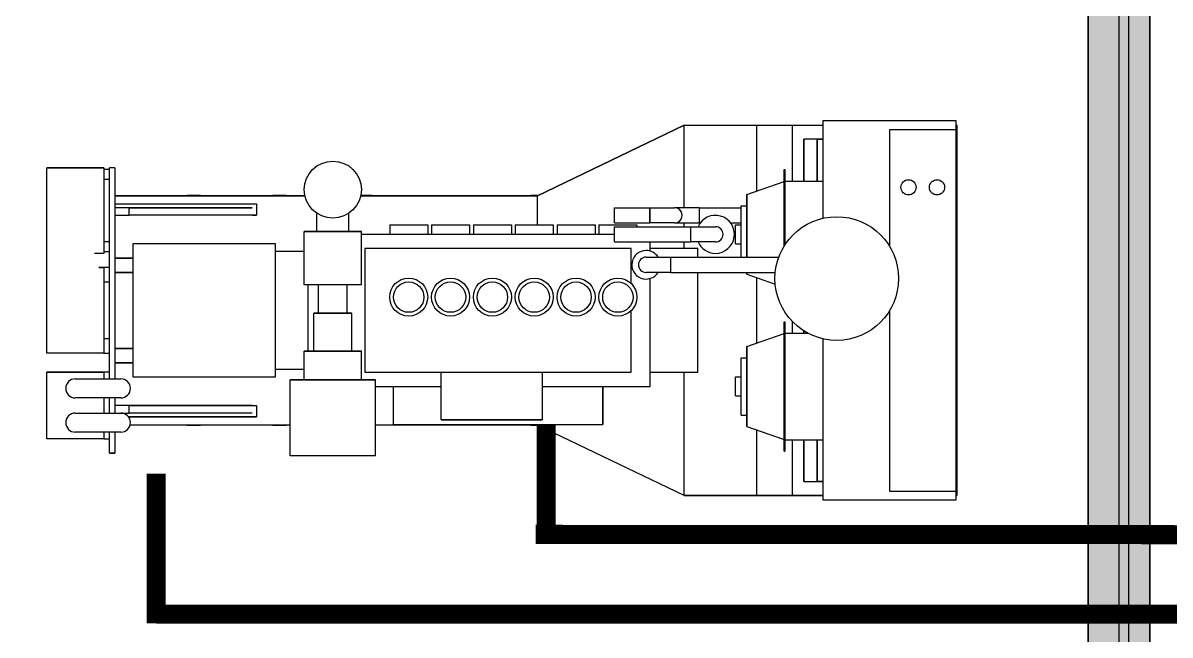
# Model space of a CAD drawing. Header units: inches. Extents: x 517790 to 538444, y 301815 to 302461.
# Drawn here: x 517946.81 to 517952.5, y 302302.99 to 302306.03 of the extents above; entities that cross this region are included whole.
import ezdxf

# ---------------------------------------------------------------- set-up
doc = ezdxf.new("R2010")
doc.units = ezdxf.units.IN
doc.header["$MEASUREMENT"] = 0
for name, color, linetype in [('电气-接地设计-接地线', 3, '接地线'), ('电缆敷设层', 1, 'Continuous'), ('硅胶总平面底图 工艺装置区', 253, 'Continuous'), ('硅胶总平面底图0804', 253, 'Continuous')]:
    doc.layers.add(name, color=color, linetype=linetype)
doc.styles.add('EESLTYPE', font='TXT.shx')
doc.linetypes.add('接地线', pattern='A,500,["/",EESLTYPE,S=200,R=0,X=0,Y=-100],-200,60,-200', length=960)
doc.linetypes.add('组180_接地线', pattern='A,500,["/",EESLTYPE,S=200,R=-180,X=0,Y=100],-200,60,-200', length=960)

msp = doc.modelspace()

# ---------------------------------------------------------------- hatches: boundary and pattern name
at = {"ltscale": 10}
h = msp.add_hatch(color=9, dxfattribs=at)
h.dxf.hatch_style = 1
h.paths.add_polyline_path([(517943.6244, 302290.9118), (517952.4036, 302290.9118), (517952.4036, 302314.7003), (517943.6244, 302314.7003)])
h.paths.add_polyline_path([(517952.2988, 302314.6258), (517952.2988, 302291.0139), (517943.7171, 302291.0139), (517943.7171, 302314.6258)], flags=16)
h.paths.add_polyline_path([(517952.25, 302314.5941), (517952.25, 302291.0637), (517943.754, 302291.0637), (517943.754, 302314.5941)], flags=0)
h.paths.add_polyline_path([(517944.6332, 302314.5193), (517944.6332, 302310.2376), (517951.8106, 302310.2376), (517951.8106, 302310.5254), (517952.0983, 302310.5254), (517952.0983, 302314.2419), (517948.3818, 302314.2419), (517948.0941, 302314.2419), (517948.0941, 302314.5296), (517948.3818, 302314.5296), (517948.3818, 302314.2419), (517952.0983, 302314.2419), (517952.0983, 302310.5254), (517951.8106, 302310.5254), (517951.8106, 302310.2376), (517952.0983, 302310.2376), (517952.0983, 302306.665), (517951.914, 302306.665), (517951.914, 302306.3773), (517952.0983, 302306.3773), (517952.0983, 302302.8046), (517951.914, 302302.8046), (517951.914, 302302.5169), (517952.0983, 302302.5169), (517952.0983, 302298.8004), (517952.0983, 302298.5126), (517952.0983, 302294.8441), (517951.8106, 302294.8441), (517951.8106, 302294.5564), (517952.0983, 302294.5564), (517952.0983, 302291.9132), (517951.8106, 302291.9132), (517951.0478, 302291.9132), (517951.0478, 302291.5377), (517950.5237, 302291.5377), (517949.7685, 302291.5377), (517949.0133, 302291.5377), (517948.2581, 302291.5377), (517947.5029, 302291.5377), (517945.9926, 302291.5377), (517945.2374, 302291.5377), (517944.35, 302291.5377), (517943.906, 302291.5377), (517943.906, 302292.1041), (517944.0668, 302292.1041), (517944.0668, 302292.4277), (517944.0668, 302294.4641), (517944.0668, 302298.5421), (517944.2216, 302298.5421), (517944.1525, 302298.5965), (517944.2556, 302298.7274), (517944.2556, 302300.287), (517944.2556, 302304.3611), (517944.2556, 302308.1975), (517944.2556, 302310.2273), (517944.2556, 302310.515), (517944.2556, 302314.2315), (517944.2556, 302314.5193)], flags=0)
h.paths.add_polyline_path([(517944.6332, 302314.5193), (517944.6332, 302314.2315), (517944.6332, 302310.515), (517944.6332, 302310.2273), (517944.6332, 302308.3863), (517944.8378, 302308.3863), (517946.8044, 302308.3863), (517946.8044, 302308.0087), (517944.8378, 302308.0087), (517944.6332, 302308.0087), (517944.6332, 302304.5499), (517944.8378, 302304.5499), (517946.8044, 302304.5499), (517946.8044, 302304.1723), (517944.8378, 302304.1723), (517944.6332, 302304.1723), (517944.6332, 302300.4758), (517946.8044, 302300.4758), (517946.8044, 302300.0982), (517944.6332, 302300.0982), (517944.6332, 302298.6145), (517944.7625, 302298.5126), (517948.8094, 302298.5126), (517948.8094, 302297.3642), (517948.2643, 302297.3642), (517948.2643, 302297.3548), (517948.2218, 302297.3548), (517947.4642, 302297.3603), (517947.4642, 302297.3548), (517947.2495, 302297.3548), (517947.2495, 302297.3076), (517947.207, 302297.3076), (517946.9214, 302297.3642), (517946.9214, 302298.5126), (517944.6332, 302298.5126), (517944.6332, 302298.5023), (517944.6332, 302294.7473), (517945.2374, 302294.7473), (517945.9926, 302294.7473), (517946.7478, 302294.7473), (517947.5029, 302294.7473), (517948.2581, 302294.7473), (517949.0133, 302294.7473), (517949.7685, 302294.7473), (517950.5237, 302294.7473), (517951.0478, 302294.7473), (517951.0478, 302294.546), (517951.0478, 302294.1809), (517950.5237, 302294.1809), (517949.7685, 302294.1809), (517949.0133, 302294.1809), (517948.2581, 302294.1809), (517947.5029, 302294.1809), (517946.7478, 302294.1809), (517944.6332, 302294.1809), (517944.6332, 302292.4277), (517944.6332, 302291.8209), (517944.35, 302291.8209), (517944.35, 302291.5377), (517943.906, 302291.5377), (517943.906, 302292.1041), (517944.0668, 302292.1041), (517944.0668, 302292.4277), (517944.0668, 302294.4641), (517944.0668, 302294.546), (517944.0668, 302294.8338), (517944.0668, 302298.5023), (517944.0668, 302298.5421), (517944.1097, 302298.5421), (517944.2556, 302298.7274), (517944.2556, 302298.79), (517944.2556, 302300.287), (517944.2556, 302302.5065), (517944.2556, 302302.7943), (517944.2556, 302304.3611), (517944.2556, 302306.3669), (517944.2556, 302306.6547), (517944.2556, 302308.1975), (517944.2556, 302314.5193)], flags=0)
edge = h.paths.add_edge_path(flags=0)
edge.add_line((517944.1019, 302314.1294), (517943.9927, 302314.0651))
edge.add_line((517943.9927, 302314.0651), (517944.0133, 302314.0418))
edge.add_line((517944.0133, 302314.0418), (517944.0138, 302314.0414))
edge.add_line((517944.0138, 302314.0414), (517944.0137, 302314.0412))
edge.add_line((517944.0137, 302314.0412), (517944.1361, 302313.9022))
edge.add_ellipse((517944.1893, 302313.9538), major_axis=(-0.0524, -0.0524), ratio=0.5, start_angle=358.1821, end_angle=450)
edge.add_ellipse((517944.1893, 302313.9538), major_axis=(0.0524, 0.0524), ratio=0.5, start_angle=270, end_angle=361.8179)
edge.add_line((517944.2409, 302314.007), (517944.1019, 302314.1294))
h.paths.add_polyline_path([(517949.3652, 302311.7386), (517949.3313, 302311.7386), (517949.3322, 302311.7377), (517949.3672, 302311.7377)], flags=0)
h.paths.add_polyline_path([(517947.212, 302312.6477), (517947.2394, 302312.6477), (517947.2394, 302312.6005), (517947.2394, 302312.5203), (517947.2394, 302312.4495), (517947.2394, 302312.1663), (517947.212, 302312.1663), (517947.212, 302312.4495)], flags=0)
h.paths.add_polyline_path([(517948.8196, 302312.7326), (517948.7252, 302312.7326), (517948.6384, 302312.6854), (517948.8196, 302312.6854)], flags=0)
h.paths.add_polyline_path([(517947.97, 302311.7792), (517947.97, 302311.8359), (517947.3375, 302311.8359), (517947.3375, 302311.7792)], flags=0)
h.paths.add_polyline_path([(517948.2778, 302312.2937), (517948.2778, 302312.4353), (517948.2249, 302312.4353), (517948.2249, 302312.2937)], flags=0)
h.paths.add_polyline_path([(517948.8866, 302312.001), (517949.387, 302312.001), (517949.387, 302311.9302), (517949.9241, 302311.9302), (517949.9241, 302312.6147), (517950.1252, 302312.6147), (517950.1252, 302312.7232), (517950.1614, 302312.7232, -0.812836), (517950.3423, 302312.6855), (517950.347, 302312.7057), (517950.347, 302312.742), (517950.3753, 302312.742), (517950.3753, 302312.5722), (517950.5787, 302312.5722, -0.58135), (517951.1116, 302312.5897), (517951.1116, 302313.2047), (517951.442, 302313.2047), (517951.442, 302311.4111), (517951.1116, 302311.4111), (517951.1116, 302312.2688, -0.96771), (517950.5787, 302312.5722), (517950.026, 302312.5722), (517950.026, 302312.4967), (517949.9241, 302312.4967), (517949.9241, 302311.9302), (517949.387, 302311.9302), (517949.387, 302311.765), (517948.8866, 302311.765)], flags=0)
h.paths.add_polyline_path([(517947.2667, 302309.1455), (517947.2489, 302309.0067), (517947.2667, 302309.0067)], flags=0)
h.paths.add_polyline_path([(517947.212, 302308.7773), (517947.2394, 302308.7773), (517947.2394, 302308.7301), (517947.2394, 302308.6499), (517947.2394, 302308.5791), (517947.2394, 302308.2959), (517947.212, 302308.2959), (517947.212, 302308.5791)], flags=0)
h.paths.add_polyline_path([(517944.8378, 302308.3863), (517946.8044, 302308.3863), (517946.8044, 302308.0087), (517944.8378, 302308.0087), (517944.6332, 302308.0087), (517944.6332, 302306.6547), (517944.6332, 302306.3669), (517944.6332, 302304.5499), (517944.8378, 302304.5499), (517946.8044, 302304.5499), (517946.8044, 302304.1723), (517944.8378, 302304.1723), (517944.6332, 302304.1723), (517944.6332, 302302.7943), (517944.6332, 302302.5065), (517944.6332, 302300.4758), (517946.8044, 302300.4758), (517946.8044, 302300.0982), (517944.4444, 302300.0982), (517944.4444, 302300.4758), (517944.6332, 302300.4758), (517944.6332, 302302.5065), (517944.6332, 302302.7943), (517944.6332, 302304.1723), (517944.4444, 302304.1723), (517944.4444, 302304.5499), (517944.6332, 302304.5499), (517944.6332, 302306.3669), (517944.6332, 302306.6547), (517944.6332, 302308.0087), (517944.4444, 302308.0087), (517944.4444, 302308.3863)], flags=0)
h.paths.add_polyline_path([(517948.2778, 302308.5649), (517948.2778, 302308.4233), (517948.443, 302308.4233), (517948.4902, 302308.5649)], flags=0)
h.paths.add_polyline_path([(517950.6868, 302307.5879), (517950.6868, 302307.7956), (517950.5924, 302307.7956), (517950.5924, 302307.7389)], flags=0)
h.paths.add_polyline_path([(517947.97, 302307.9089), (517947.97, 302307.9655), (517947.3375, 302307.9655), (517947.3375, 302307.9089)], flags=0)
h.paths.add_polyline_path([(517949.9033, 302308.7018, 1.000036), (517949.9033, 302308.6263), (517950.026, 302308.6263), (517950.026, 302308.7018)], flags=0)
h.paths.add_polyline_path([(517951.1116, 302309.3343), (517951.442, 302309.3343), (517951.442, 302307.5407), (517951.1116, 302307.5407), (517951.1116, 302308.3984, -0.756725), (517950.5433, 302308.5588, -0.756725), (517951.1116, 302308.7193)], flags=0)
h.paths.add_polyline_path([(517951.4468, 302305.5205), (517951.442, 302305.5205), (517951.442, 302305.4979), (517951.4468, 302303.6816)], flags=0)
h.paths.add_polyline_path([(517947.212, 302304.9409), (517947.2394, 302304.9409), (517947.2394, 302304.8937), (517947.2394, 302304.8135), (517947.2394, 302304.7427), (517947.2394, 302304.4595), (517947.212, 302304.4595), (517947.212, 302304.7427)], flags=0)
h.paths.add_polyline_path([(517948.2778, 302304.7285), (517948.2778, 302304.5869), (517948.443, 302304.5869), (517948.4902, 302304.7285)], flags=0)
h.paths.add_polyline_path([(517950.6868, 302303.7515), (517950.6868, 302303.9592), (517950.5924, 302303.9592), (517950.5924, 302303.9025)], flags=0)
h.paths.add_polyline_path([(517951.1116, 302305.4979), (517951.442, 302305.4979), (517951.442, 302303.7043), (517951.1116, 302303.7043), (517951.1116, 302304.5988, -0.756725), (517950.5433, 302304.7593, -0.756725), (517951.1116, 302304.9197)], flags=0)
h.paths.add_polyline_path([(517950.026, 302304.8654), (517950.026, 302304.7899), (517949.9033, 302304.7899, -0.999964), (517949.9033, 302304.8654)], flags=0)
h.paths.add_polyline_path([(517951.4468, 302301.5882), (517951.442, 302301.5882), (517951.442, 302301.5656), (517951.4468, 302299.7493)], flags=0)
h.paths.add_polyline_path([(517947.212, 302301.0086), (517947.2394, 302301.0086), (517947.2394, 302300.9614), (517947.2394, 302300.8812), (517947.2394, 302300.8104), (517947.2394, 302300.5272), (517947.212, 302300.5272), (517947.212, 302300.8104)], flags=0)
h.paths.add_polyline_path([(517948.2778, 302300.7962), (517948.2778, 302300.6546), (517948.443, 302300.6546), (517948.4902, 302300.7962)], flags=0)
h.paths.add_polyline_path([(517950.4508, 302300.8316), (517950.4508, 302300.5059), (517950.5887, 302300.5542), (517950.5887, 302300.6121)], flags=0)
h.paths.add_polyline_path([(517951.1116, 302301.5656), (517951.442, 302301.5656), (517951.442, 302299.772), (517951.1116, 302299.772), (517951.1116, 302300.7284, -0.55586), (517950.5905, 302300.7254), (517950.5887, 302300.7254), (517950.5887, 302300.7284, -0.138476), (517950.5433, 302300.8889, -0.756725), (517951.1116, 302301.0493)], flags=0)
h.paths.add_polyline_path([(517949.9033, 302300.9331), (517950.026, 302300.9331), (517950.026, 302300.8576), (517949.9033, 302300.8576, -1)], flags=0)
h.paths.add_polyline_path([(517944.6332, 302292.1041), (517944.6332, 302292.4277), (517944.3399, 302292.4277), (517944.3383, 302292.1041)], flags=0)
h.paths.add_polyline_path([(517944.6332, 302294.4641), (517951.0478, 302294.4641), (517951.8106, 302294.5564), (517944.6332, 302294.5564)], flags=0)
h.paths.add_polyline_path([(517946.9214, 302297.3642), (517947.4642, 302297.3642), (517947.4642, 302297.3548), (517946.9922, 302297.3548)], flags=0)
h.paths.add_polyline_path([(517947.5799, 302297.3019), (517948.151, 302297.3019), (517948.151, 302296.8271), (517948.151, 302296.7941), (517948.151, 302296.7025), (517947.5799, 302296.7025), (517947.5799, 302296.7941), (517947.5799, 302296.8271)], flags=0)
h.paths.add_polyline_path([(517947.6648, 302297.1951), (517947.6979, 302297.1951), (517947.6979, 302296.8271), (517948.0392, 302296.8271), (517948.0392, 302297.1951), (517948.0722, 302297.1951), (517948.0722, 302296.8271), (517947.6648, 302296.8271)], flags=0)
h.paths.add_polyline_path([(517947.6719, 302297.1862), (517947.6908, 302297.1862), (517947.6908, 302297.1673), (517947.6719, 302297.1673)], flags=0)
h.paths.add_polyline_path([(517948.0466, 302297.1862), (517948.0655, 302297.1862), (517948.0655, 302297.1673), (517948.0466, 302297.1673)], flags=0)
h.paths.add_polyline_path([(517944.8646, 302295.6367), (517945.6198, 302295.6367), (517946.375, 302295.6367), (517947.1302, 302295.6367), (517947.8854, 302295.6367), (517948.6406, 302295.6367), (517949.3958, 302295.6367), (517950.151, 302295.6367), (517950.9062, 302295.6367), (517950.9062, 302294.8815), (517950.151, 302294.8815), (517949.3958, 302294.8815), (517948.6406, 302294.8815), (517947.8854, 302294.8815), (517947.1302, 302294.8815), (517946.375, 302294.8815), (517945.6198, 302294.8815), (517944.8646, 302294.8815)], flags=0)
h.paths.add_polyline_path([(517944.8646, 302292.9935), (517945.6198, 302292.9935), (517946.375, 302292.9935), (517947.1302, 302292.9935), (517947.8854, 302292.9935), (517948.6406, 302292.9935), (517949.3958, 302292.9935), (517950.151, 302292.9935), (517950.9062, 302292.9935), (517950.9062, 302292.2383), (517950.151, 302292.2383), (517949.3958, 302292.2383), (517948.6406, 302292.2383), (517947.3057, 302292.2383), (517947.1302, 302292.2383), (517946.375, 302292.2383), (517945.6198, 302292.2383), (517944.8646, 302292.2383)], flags=0)
h.paths.add_polyline_path([(517944.0457, 302292.1041), (517944.0457, 302291.5377), (517943.9711, 302291.5377), (517943.9711, 302292.1041)], flags=0)
h.paths.add_polyline_path([(517946.4167, 302300.9396), (517950.1657, 302300.9396), (517950.1657, 302302.3556), (517946.4167, 302302.3556)], flags=8)
h.paths.add_polyline_path([(517944.4706, 302301.7991), (517952.144, 302301.7991), (517952.144, 302303.2151), (517944.4706, 302303.2151)], flags=8)
at = {"ltscale": 10, "true_color": 0xb87333}
h = msp.add_hatch(color=35, dxfattribs=at)
h.dxf.hatch_style = 1
h.paths.add_polyline_path([(517943.7171, 302291.0139), (517952.2988, 302291.0139), (517952.2988, 302314.6258), (517943.7171, 302314.6258)])
h.paths.add_polyline_path([(517952.25, 302314.5941), (517943.754, 302314.5941), (517943.754, 302291.0637), (517952.25, 302291.0637)], flags=16)
edge = h.paths.add_edge_path(flags=0)
edge.add_line((517944.1019, 302314.1294), (517943.9927, 302314.0651))
edge.add_line((517943.9927, 302314.0651), (517944.0133, 302314.0418))
edge.add_line((517944.0133, 302314.0418), (517944.0138, 302314.0414))
edge.add_line((517944.0138, 302314.0414), (517944.0137, 302314.0412))
edge.add_line((517944.0137, 302314.0412), (517944.1361, 302313.9022))
edge.add_ellipse((517944.1893, 302313.9538), major_axis=(-0.0524, -0.0524), ratio=0.5, start_angle=358.1821, end_angle=450)
edge.add_ellipse((517944.1893, 302313.9538), major_axis=(0.0524, 0.0524), ratio=0.5, start_angle=270, end_angle=361.8179)
edge.add_line((517944.2409, 302314.007), (517944.1019, 302314.1294))
h.paths.add_polyline_path([(517949.3652, 302311.7386), (517949.3313, 302311.7386), (517949.3322, 302311.7377), (517949.3672, 302311.7377)], flags=0)
h.paths.add_polyline_path([(517947.212, 302312.6477), (517947.2394, 302312.6477), (517947.2394, 302312.6005), (517947.2394, 302312.5203), (517947.2394, 302312.4495), (517947.2394, 302312.1663), (517947.212, 302312.1663), (517947.212, 302312.4495)], flags=0)
h.paths.add_polyline_path([(517948.8196, 302312.7326), (517948.7252, 302312.7326), (517948.6384, 302312.6854), (517948.8196, 302312.6854)], flags=0)
h.paths.add_polyline_path([(517947.97, 302311.7792), (517947.97, 302311.8359), (517947.3375, 302311.8359), (517947.3375, 302311.7792)], flags=0)
h.paths.add_polyline_path([(517948.2778, 302312.2937), (517948.2778, 302312.4353), (517948.2249, 302312.4353), (517948.2249, 302312.2937)], flags=0)
h.paths.add_polyline_path([(517948.8866, 302312.001), (517949.387, 302312.001), (517949.387, 302311.9302), (517949.9241, 302311.9302), (517949.9241, 302312.6147), (517950.1252, 302312.6147), (517950.1252, 302312.7232), (517950.1614, 302312.7232, -0.812836), (517950.3423, 302312.6855), (517950.347, 302312.7057), (517950.347, 302312.742), (517950.3753, 302312.742), (517950.3753, 302312.5722), (517950.5787, 302312.5722, -0.58135), (517951.1116, 302312.5897), (517951.1116, 302313.2047), (517951.442, 302313.2047), (517951.442, 302311.4111), (517951.1116, 302311.4111), (517951.1116, 302312.2688, -0.96771), (517950.5787, 302312.5722), (517950.026, 302312.5722), (517950.026, 302312.4967), (517949.9241, 302312.4967), (517949.9241, 302311.9302), (517949.387, 302311.9302), (517949.387, 302311.765), (517948.8866, 302311.765)], flags=0)
h.paths.add_polyline_path([(517947.2667, 302309.1455), (517947.2394, 302309.1455), (517947.2394, 302309.1361), (517947.2428, 302309.0067), (517947.2667, 302309.0067)], flags=0)
h.paths.add_polyline_path([(517947.212, 302308.7773), (517947.2394, 302308.7773), (517947.2394, 302308.7301), (517947.2394, 302308.6499), (517947.2394, 302308.5791), (517947.2394, 302308.2959), (517947.212, 302308.2959), (517947.212, 302308.5791)], flags=0)
h.paths.add_polyline_path([(517944.8378, 302308.3863), (517946.8044, 302308.3863), (517946.8044, 302308.0087), (517944.8378, 302308.0087), (517944.6332, 302308.0087), (517944.6332, 302306.6547), (517944.6332, 302306.3669), (517944.6332, 302304.5499), (517944.8378, 302304.5499), (517946.8044, 302304.5499), (517946.8044, 302304.1723), (517944.8378, 302304.1723), (517944.6332, 302304.1723), (517944.6332, 302302.7943), (517944.6332, 302302.5065), (517944.6332, 302300.4758), (517946.8044, 302300.4758), (517946.8044, 302300.0982), (517944.4444, 302300.0982), (517944.4444, 302300.4758), (517944.6332, 302300.4758), (517944.6332, 302302.5065), (517944.6332, 302302.7943), (517944.6332, 302304.1723), (517944.4444, 302304.1723), (517944.4444, 302304.5499), (517944.6332, 302304.5499), (517944.6332, 302306.3669), (517944.6332, 302306.6547), (517944.6332, 302308.0087), (517944.4444, 302308.0087), (517944.4444, 302308.3863)], flags=0)
h.paths.add_polyline_path([(517948.2778, 302308.5649), (517948.2778, 302308.4233), (517948.443, 302308.4233), (517948.4902, 302308.5649)], flags=0)
h.paths.add_polyline_path([(517950.6868, 302307.5879), (517950.6868, 302307.7956), (517950.5924, 302307.7956), (517950.5924, 302307.7389)], flags=0)
h.paths.add_polyline_path([(517947.97, 302307.9089), (517947.97, 302307.9655), (517947.3375, 302307.9655), (517947.3375, 302307.9089)], flags=0)
h.paths.add_polyline_path([(517949.9033, 302308.7018), (517950.026, 302308.7018), (517950.026, 302308.6263), (517949.9033, 302308.6263), (517949.937, 302308.647, -1.789564)], flags=0)
h.paths.add_polyline_path([(517951.1116, 302309.3343), (517951.442, 302309.3343), (517951.442, 302307.5407), (517951.1116, 302307.5407), (517951.1116, 302308.3984, -0.756725), (517950.5433, 302308.5588, -0.756725), (517951.1116, 302308.7193)], flags=0)
h.paths.add_polyline_path([(517951.4468, 302305.5205), (517951.442, 302305.5205), (517951.442, 302305.4979), (517951.4468, 302303.6816)], flags=0)
h.paths.add_polyline_path([(517947.212, 302304.9409), (517947.2394, 302304.9409), (517947.2394, 302304.8937), (517947.2394, 302304.8135), (517947.2394, 302304.7427), (517947.2394, 302304.4595), (517947.212, 302304.4595), (517947.212, 302304.7427)], flags=0)
h.paths.add_polyline_path([(517948.2778, 302304.7285), (517948.2778, 302304.5869), (517948.443, 302304.5869), (517948.4902, 302304.7285)], flags=0)
h.paths.add_polyline_path([(517950.6868, 302303.7515), (517950.6868, 302303.9592), (517950.5924, 302303.9592), (517950.5924, 302303.9025)], flags=0)
h.paths.add_polyline_path([(517951.1116, 302305.4979), (517951.442, 302305.4979), (517951.442, 302303.7043), (517951.1116, 302303.7043), (517951.1116, 302304.5988, -0.756725), (517950.5433, 302304.7593, -0.756725), (517951.1116, 302304.9197)], flags=0)
h.paths.add_polyline_path([(517950.026, 302304.8654), (517950.026, 302304.7899), (517949.9033, 302304.7899, -0.999964), (517949.9033, 302304.8654)], flags=0)
h.paths.add_polyline_path([(517951.4468, 302301.5882), (517951.442, 302301.5882), (517951.442, 302301.5656), (517951.4468, 302299.7493)], flags=0)
h.paths.add_polyline_path([(517947.212, 302301.0086), (517947.2394, 302301.0086), (517947.2394, 302300.9614), (517947.2394, 302300.8812), (517947.2394, 302300.8104), (517947.2394, 302300.5272), (517947.212, 302300.5272), (517947.212, 302300.8104)], flags=0)
h.paths.add_polyline_path([(517948.2778, 302300.7962), (517948.2778, 302300.6546), (517948.443, 302300.6546), (517948.4902, 302300.7962)], flags=0)
h.paths.add_polyline_path([(517950.4508, 302300.8316), (517950.4508, 302300.5059), (517950.5887, 302300.5542), (517950.5887, 302300.6121)], flags=0)
h.paths.add_polyline_path([(517951.1116, 302301.5656), (517951.442, 302301.5656), (517951.442, 302299.772), (517951.1116, 302299.772), (517951.1116, 302300.7284, -0.55586), (517950.5905, 302300.7254), (517950.5887, 302300.7254), (517950.5887, 302300.7284, -0.138476), (517950.5433, 302300.8889, -0.756725), (517951.1116, 302301.0493)], flags=0)
h.paths.add_polyline_path([(517949.9033, 302300.9331), (517950.026, 302300.9331), (517950.026, 302300.8576), (517949.9033, 302300.8576, -1)], flags=0)
h.paths.add_polyline_path([(517944.6332, 302292.1041), (517944.6332, 302292.4277), (517944.3399, 302292.4277), (517944.3383, 302292.1041)], flags=0)
h.paths.add_polyline_path([(517944.6332, 302294.4641), (517951.0478, 302294.4641), (517951.8106, 302294.5564), (517944.6332, 302294.5564)], flags=0)
h.paths.add_polyline_path([(517946.9214, 302297.3642), (517947.4642, 302297.3642), (517947.4642, 302297.3548), (517946.9922, 302297.3548)], flags=0)
h.paths.add_polyline_path([(517947.5799, 302297.3019), (517948.151, 302297.3019), (517948.151, 302296.8271), (517948.151, 302296.7941), (517948.151, 302296.7025), (517947.5799, 302296.7025), (517947.5799, 302296.7941), (517947.5799, 302296.8271)], flags=0)
h.paths.add_polyline_path([(517947.6648, 302297.1951), (517947.6979, 302297.1951), (517947.6979, 302296.8271), (517948.0392, 302296.8271), (517948.0392, 302297.1951), (517948.0722, 302297.1951), (517948.0722, 302296.8271), (517947.6648, 302296.8271)], flags=0)
h.paths.add_polyline_path([(517947.6719, 302297.1862), (517947.6908, 302297.1862), (517947.6908, 302297.1673), (517947.6719, 302297.1673)], flags=0)
h.paths.add_polyline_path([(517948.0466, 302297.1862), (517948.0655, 302297.1862), (517948.0655, 302297.1673), (517948.0466, 302297.1673)], flags=0)
h.paths.add_polyline_path([(517944.8646, 302295.6367), (517945.6198, 302295.6367), (517946.375, 302295.6367), (517947.1302, 302295.6367), (517947.8854, 302295.6367), (517948.6406, 302295.6367), (517949.3958, 302295.6367), (517950.151, 302295.6367), (517950.9062, 302295.6367), (517950.9062, 302294.8815), (517950.151, 302294.8815), (517949.3958, 302294.8815), (517948.6406, 302294.8815), (517947.8854, 302294.8815), (517947.1302, 302294.8815), (517946.375, 302294.8815), (517945.6198, 302294.8815), (517944.8646, 302294.8815)], flags=0)
h.paths.add_polyline_path([(517944.8646, 302292.9935), (517945.6198, 302292.9935), (517946.375, 302292.9935), (517947.1302, 302292.9935), (517947.8854, 302292.9935), (517948.6406, 302292.9935), (517949.3958, 302292.9935), (517950.151, 302292.9935), (517950.9062, 302292.9935), (517950.9062, 302292.2383), (517950.151, 302292.2383), (517949.3958, 302292.2383), (517948.6406, 302292.2383), (517947.3057, 302292.2383), (517947.1302, 302292.2383), (517946.375, 302292.2383), (517945.6198, 302292.2383), (517944.8646, 302292.2383)], flags=0)
h.paths.add_polyline_path([(517944.0457, 302292.1041), (517944.0457, 302291.5377), (517943.9711, 302291.5377), (517943.9711, 302292.1041)], flags=0)
h.paths.add_polyline_path([(517946.4167, 302300.9396), (517950.1657, 302300.9396), (517950.1657, 302302.3556), (517946.4167, 302302.3556)], flags=8)
h.paths.add_polyline_path([(517944.4706, 302301.7991), (517952.144, 302301.7991), (517952.144, 302303.2151), (517944.4706, 302303.2151)], flags=8)
h = msp.add_hatch(color=9)
h.dxf.hatch_style = 1
h.paths.add_polyline_path([(517952.0983, 302291.1948), (517943.898, 302291.1948), (517943.898, 302291.8181), (517943.754, 302291.8181), (517943.754, 302291.0637), (517952.25, 302291.0637), (517952.25, 302314.5941), (517943.754, 302314.5941), (517943.754, 302291.8181), (517943.898, 302291.8181), (517943.898, 302314.5296), (517952.0983, 302314.5296)])

# ---------------------------------------------------------------- linework, layer by layer
at = {"color": 42, "ltscale": 10}
for points in [[(517943.7171, 302314.6258), (517952.2988, 302314.6258), (517952.2988, 302291.0139), (517943.7171, 302291.0139)], [(517952.25, 302291.0637), (517943.754, 302291.0637), (517943.754, 302314.5941), (517952.25, 302314.5941)]]:
    msp.add_lwpolyline(points, close=True, dxfattribs=at)
at = {"layer": '电气-接地设计-接地线', "linetype": '组180_接地线', "ltscale": 0.01}
msp.add_line((517951.4767, 302303.0932), (517956.0444, 302303.0932), dxfattribs=at)
at = {"layer": '电气-接地设计-接地线', "linetype": '组180_接地线', "ltscale": 0.01, "const_width": 0.0944}
for points in [[(517949.4073, 302303.4864), (517949.4073, 302304.0346)], [(517947.472, 302303.0473), (517947.472, 302303.791)], [(517949.3554, 302303.4896), (517955.2279, 302303.4864)], [(517947.472, 302303.0932), (517956.0444, 302303.0932)]]:
    msp.add_lwpolyline(points, dxfattribs=at)
at = {"layer": '电缆敷设层', "color": 35, "ltscale": 10, "true_color": 0xb87333}
msp.add_lwpolyline([(517943.6244, 302314.7003), (517952.4036, 302314.7003), (517952.4036, 302290.9118), (517943.6244, 302290.9118)], close=True, dxfattribs=at)
at = {"layer": '电缆敷设层', "color": 9, "ltscale": 10}
for points in [[(517943.6244, 302314.7003), (517952.4036, 302314.7003), (517952.4036, 302290.9118), (517943.6244, 302290.9118)], [(517943.898, 302314.5296), (517952.0983, 302314.5296), (517952.0983, 302291.1948), (517943.898, 302291.1948)]]:
    msp.add_lwpolyline(points, close=True, dxfattribs=at)
at = {"layer": '硅胶总平面底图 工艺装置区', "color": 9, "linetype": 'Continuous', "lineweight": -3}
msp.add_line((517952.0983, 302302.8046), (517952.0983, 302306.3773), dxfattribs=at)
at = {"layer": '硅胶总平面底图 工艺装置区', "color": 5, "linetype": 'Continuous', "lineweight": -3}
for p, q in [((517949.3652, 302305.1703), (517950.0921, 302305.5205)), ((517950.0921, 302305.5205), (517949.3652, 302305.1703)), ((517950.0921, 302305.1108), (517950.0921, 302305.5205)), ((517950.0921, 302305.1108), (517950.0921, 302305.5205)), ((517950.0921, 302305.5205), (517950.4508, 302305.5205)), ((517950.0921, 302305.5205), (517950.4508, 302305.5205)), ((517950.4508, 302305.5205), (517950.6302, 302305.5205)), ((517950.4508, 302305.5205), (517950.6302, 302305.5205)), ((517950.4508, 302305.5205), (517950.4508, 302305.1935)), ((517950.4508, 302305.5205), (517950.4508, 302305.1935)), ((517950.6302, 302305.243), (517950.6302, 302305.5205)), ((517950.6302, 302305.243), (517950.6302, 302305.5205)), ((517950.6302, 302305.5205), (517950.7812, 302305.5205)), ((517950.6302, 302305.5205), (517950.7812, 302305.5205)), ((517951.442, 302305.5413), (517950.7812, 302305.5413)), ((517951.442, 302305.5413), (517950.7812, 302305.5413)), ((517950.7812, 302305.5413), (517950.7812, 302305.0582)), ((517950.7812, 302305.5413), (517950.7812, 302305.0582)), ((517951.1116, 302305.4979), (517951.1116, 302304.9197)), ((517951.1116, 302305.4979), (517951.1116, 302304.9197)), ((517951.442, 302305.4979), (517951.1116, 302305.4979)), ((517951.442, 302305.4979), (517951.1116, 302305.4979)), ((517951.442, 302305.4979), (517951.442, 302305.5413)), ((517951.442, 302305.4979), (517951.442, 302305.5413)), ((517951.442, 302305.5205), (517951.4468, 302305.5205)), ((517951.442, 302305.5205), (517951.4468, 302305.5205)), ((517951.442, 302303.7043), (517951.442, 302305.4979)), ((517951.442, 302303.7043), (517951.442, 302305.4979)), ((517951.4468, 302305.5205), (517951.4468, 302303.6816)), ((517951.4468, 302305.5205), (517951.4468, 302303.6816)), ((517950.6868, 302305.4507), (517950.6868, 302305.243)), ((517950.6868, 302305.243), (517950.6868, 302305.4507)), ((517950.7529, 302305.4507), (517950.6868, 302305.4507)), ((517950.7529, 302305.4507), (517950.6868, 302305.4507)), ((517950.7529, 302305.4507), (517950.7812, 302305.4507)), ((517950.7812, 302305.4507), (517950.7529, 302305.4507)), ((517950.7529, 302305.243), (517950.7529, 302305.4507)), ((517950.7529, 302305.4507), (517950.7529, 302305.243)), ((517946.9288, 302304.3887), (517946.9288, 302305.3091)), ((517946.9288, 302304.3887), (517946.9288, 302305.3091)), ((517946.9288, 302305.3091), (517947.212, 302305.3091)), ((517947.212, 302305.3091), (517946.9288, 302305.3091)), ((517947.212, 302305.3091), (517947.212, 302304.8843)), ((517947.212, 302305.3091), (517947.212, 302304.8843)), ((517947.212, 302305.2997), (517947.212, 302305.2525)), ((517947.212, 302305.2997), (517947.212, 302305.2525)), ((517947.2394, 302305.2997), (517947.212, 302305.2997)), ((517947.2394, 302305.2997), (517947.212, 302305.2997)), ((517947.2667, 302305.3091), (517947.2394, 302305.3091)), ((517947.2667, 302305.3091), (517947.2394, 302305.3091)), ((517947.2394, 302305.2997), (517947.2394, 302305.3091)), ((517947.2394, 302305.2997), (517947.2394, 302305.3091)), ((517947.2394, 302305.2525), (517947.2394, 302305.2997)), ((517947.2394, 302305.2525), (517947.2394, 302305.2997)), ((517947.2667, 302305.3091), (517947.2667, 302304.2613)), ((517947.2667, 302305.3091), (517947.2667, 302304.2613)), ((517950.5887, 302304.9197), (517950.5887, 302305.2997)), ((517950.5887, 302304.9197), (517950.5887, 302305.2997)), ((517950.5887, 302305.2997), (517950.5924, 302305.2997)), ((517950.5924, 302305.2997), (517950.5924, 302304.9257)), ((517950.5924, 302304.9257), (517950.5924, 302305.2997)), ((517947.212, 302305.2525), (517947.2394, 302305.2525)), ((517947.212, 302305.2525), (517947.2394, 302305.2525)), ((517947.2394, 302304.9409), (517947.2394, 302305.2525)), ((517947.2394, 302304.9409), (517947.2394, 302305.2525)), ((517950.4036, 302305.1769), (517950.5887, 302305.2417)), ((517950.5924, 302305.243), (517950.7812, 302305.243)), ((517947.2667, 302305.1703), (517948.2102, 302305.1703)), ((517948.2102, 302305.1703), (517947.2667, 302305.1703)), ((517947.6255, 302305.1713), (517947.6245, 302305.1703)), ((517947.6915, 302305.1713), (517947.6255, 302305.1713)), ((517947.6924, 302305.1703), (517947.6915, 302305.1713)), ((517948.0503, 302305.1713), (517948.0493, 302305.1703)), ((517948.1163, 302305.1713), (517948.0503, 302305.1713)), ((517948.1172, 302305.1703), (517948.1163, 302305.1713)), ((517948.4869, 302305.1703), (517949.3652, 302305.1703)), ((517949.3652, 302305.1703), (517948.4869, 302305.1703)), ((517948.5411, 302305.1713), (517948.4871, 302305.1713)), ((517948.542, 302305.1703), (517948.5411, 302305.1713)), ((517949.3322, 302305.1713), (517949.3313, 302305.1703)), ((517949.3672, 302305.1713), (517949.3322, 302305.1713)), ((517949.3652, 302305.0258), (517949.3652, 302305.1703)), ((517949.3652, 302305.0258), (517949.3652, 302305.1703)), ((517950.4036, 302304.8654), (517950.4036, 302305.1769)), ((517950.4036, 302305.1769), (517950.4036, 302304.9787)), ((517947.2667, 302305.1297), (517947.97, 302305.1297)), ((517947.2667, 302305.1297), (517947.97, 302305.1297)), ((517947.3375, 302305.1109), (517947.2667, 302305.1109)), ((517947.3375, 302305.1109), (517947.2667, 302305.1109)), ((517947.3375, 302305.1109), (517947.9478, 302305.1109)), ((517947.9478, 302305.1109), (517947.3375, 302305.1109)), ((517947.3375, 302305.0731), (517947.3375, 302305.1109)), ((517947.3375, 302305.0731), (517947.3375, 302305.1109)), ((517947.97, 302305.1297), (517947.97, 302305.0731)), ((517947.97, 302305.1297), (517947.97, 302305.0731)), ((517949.7476, 302305.0352), (517949.7476, 302305.1108)), ((517949.7476, 302305.0352), (517949.7476, 302305.1108)), ((517949.7476, 302305.1108), (517949.9222, 302305.1108)), ((517949.9222, 302305.1108), (517949.9222, 302305.0352)), ((517949.9222, 302305.0352), (517949.9222, 302305.1108)), ((517949.9222, 302305.1108), (517950.0449, 302305.1108)), ((517950.1676, 302305.1108), (517950.0449, 302305.1108)), ((517950.1676, 302305.1108), (517950.1676, 302305.0352)), ((517950.1676, 302305.1108), (517950.1676, 302305.0352)), ((517950.1676, 302305.1108), (517950.3753, 302305.1108)), ((517950.3753, 302304.8654), (517950.3753, 302305.1203)), ((517950.3753, 302304.8654), (517950.3753, 302305.1203)), ((517950.3753, 302305.1203), (517950.4036, 302305.1203)), ((517947.2667, 302305.0731), (517947.3375, 302305.0731)), ((517947.2667, 302305.0731), (517947.3375, 302305.0731)), ((517947.9478, 302305.0731), (517947.3375, 302305.0731)), ((517947.9478, 302305.0731), (517947.3375, 302305.0731)), ((517947.97, 302305.0731), (517947.9478, 302305.0731)), ((517947.9478, 302305.0731), (517947.97, 302305.0731)), ((517948.2683, 302305.0839), (517948.2683, 302304.9929)), ((517948.4288, 302304.9929), (517948.4288, 302305.0839)), ((517948.207, 302304.9929), (517948.4902, 302304.9929)), ((517948.4902, 302304.9929), (517948.207, 302304.9929)), ((517948.207, 302304.7285), (517948.207, 302304.9929)), ((517948.4902, 302304.7285), (517948.4902, 302304.9929)), ((517948.6308, 302305.0258), (517948.7252, 302305.0258)), ((517948.6308, 302305.0258), (517948.7252, 302305.0258)), ((517948.6308, 302305.0258), (517948.6308, 302304.9786)), ((517948.7252, 302305.0258), (517948.8196, 302305.0258)), ((517948.7252, 302305.0258), (517948.8196, 302305.0258)), ((517948.8196, 302305.0258), (517948.8196, 302304.9786)), ((517948.8385, 302305.0258), (517948.9329, 302305.0258)), ((517948.8385, 302305.0258), (517948.9329, 302305.0258)), ((517948.8385, 302305.0258), (517948.8385, 302304.9786)), ((517948.9329, 302305.0258), (517949.0273, 302305.0258)), ((517948.9329, 302305.0258), (517949.0273, 302305.0258)), ((517949.0273, 302305.0258), (517949.0273, 302304.9786)), ((517949.0462, 302305.0258), (517949.1406, 302305.0258)), ((517949.0462, 302305.0258), (517949.1406, 302305.0258)), ((517949.0462, 302305.0258), (517949.0462, 302304.9786)), ((517949.1406, 302305.0258), (517949.235, 302305.0258)), ((517949.1406, 302305.0258), (517949.235, 302305.0258)), ((517949.235, 302305.0258), (517949.235, 302304.9786)), ((517949.2538, 302305.0258), (517949.3482, 302305.0258)), ((517949.2538, 302305.0258), (517949.3482, 302305.0258)), ((517949.2538, 302305.0258), (517949.2538, 302304.9786)), ((517949.3482, 302305.0258), (517949.4426, 302305.0258)), ((517949.3482, 302305.0258), (517949.4426, 302305.0258)), ((517949.4426, 302305.0258), (517949.4426, 302304.9786)), ((517949.4615, 302305.0258), (517949.5559, 302305.0258)), ((517949.4615, 302305.0258), (517949.5559, 302305.0258)), ((517949.4615, 302305.0258), (517949.4615, 302304.9786)), ((517949.5559, 302305.0258), (517949.6503, 302305.0258)), ((517949.5559, 302305.0258), (517949.6503, 302305.0258)), ((517949.6503, 302305.0258), (517949.6503, 302304.9786)), ((517949.6692, 302305.0258), (517949.7636, 302305.0258)), ((517949.6692, 302305.0258), (517949.7636, 302305.0258)), ((517949.6692, 302305.0258), (517949.6692, 302304.9786)), ((517949.7476, 302305.0352), (517949.9222, 302305.0352)), ((517949.7476, 302304.9409), (517949.7476, 302305.0165)), ((517949.7476, 302304.9409), (517949.7476, 302305.0165)), ((517949.7476, 302305.0165), (517950.1252, 302305.0165)), ((517949.7636, 302305.0258), (517949.858, 302305.0258)), ((517949.7636, 302305.0258), (517949.858, 302305.0258)), ((517949.858, 302305.0258), (517949.858, 302305.0165)), ((517950.0449, 302305.0352), (517949.9222, 302305.0352)), ((517950.0449, 302305.0352), (517950.1676, 302305.0352)), ((517950.0921, 302305.0165), (517950.0921, 302305.0352)), ((517950.0921, 302305.0165), (517950.0921, 302305.0352)), ((517950.1252, 302304.9787), (517950.1252, 302305.0165)), ((517950.1252, 302304.9787), (517950.1252, 302305.0165)), ((517950.1252, 302305.0165), (517950.2479, 302305.0165)), ((517950.1676, 302305.0352), (517950.1723, 302305.0352)), ((517950.3235, 302305.0352), (517950.3753, 302305.0352)), ((517950.347, 302304.9315), (517950.347, 302305.0259)), ((517950.347, 302304.9315), (517950.347, 302305.0259)), ((517950.347, 302305.0259), (517950.3753, 302305.0259)), ((517947.212, 302304.9409), (517947.212, 302304.8937)), ((517947.212, 302304.9409), (517947.212, 302304.8937)), ((517947.2394, 302304.9409), (517947.212, 302304.9409)), ((517947.2394, 302304.9409), (517947.212, 302304.9409)), ((517947.2394, 302304.8937), (517947.2394, 302304.9409)), ((517947.2394, 302304.8937), (517947.2394, 302304.9409)), ((517948.0644, 302304.9314), (517947.3564, 302304.9314)), ((517948.0644, 302304.9314), (517947.3564, 302304.9314)), ((517947.3564, 302304.9314), (517947.3564, 302304.2706)), ((517947.3564, 302304.9314), (517947.3564, 302304.2706)), ((517948.0644, 302304.2706), (517948.0644, 302304.9314)), ((517948.0644, 302304.2706), (517948.0644, 302304.9314)), ((517949.7476, 302304.9786), (517948.4902, 302304.9786)), ((517949.7476, 302304.9786), (517948.4902, 302304.9786)), ((517949.7476, 302304.9409), (517950.1252, 302304.9409)), ((517949.9241, 302304.8953), (517949.9241, 302304.9409)), ((517949.9241, 302304.8953), (517949.9241, 302304.9409)), ((517950.0921, 302304.9079), (517950.0921, 302304.9409)), ((517950.0921, 302304.9079), (517950.0921, 302304.9409)), ((517950.1252, 302304.9409), (517950.1252, 302304.9787)), ((517950.1252, 302304.9409), (517950.1252, 302304.9787)), ((517950.2479, 302304.9409), (517950.1252, 302304.9409)), ((517950.347, 302304.9315), (517950.3753, 302304.9315)), ((517950.4036, 302304.9787), (517950.4036, 302304.8654)), ((517947.212, 302304.8843), (517947.1655, 302304.8843)), ((517947.212, 302304.8843), (517947.1655, 302304.8843)), ((517947.212, 302304.8937), (517947.2394, 302304.8937)), ((517947.212, 302304.8937), (517947.2394, 302304.8937)), ((517947.2394, 302304.8135), (517947.2394, 302304.8937)), ((517947.2394, 302304.8135), (517947.2394, 302304.8937)), ((517948.207, 302304.8936), (517948.0644, 302304.8936)), ((517949.8297, 302304.9078), (517948.5081, 302304.9078)), ((517949.8297, 302304.9078), (517948.5081, 302304.9078)), ((517948.5081, 302304.9078), (517948.5081, 302304.2942)), ((517948.5081, 302304.9078), (517948.5081, 302304.2942)), ((517949.8297, 302304.7345), (517949.8297, 302304.9078)), ((517949.8297, 302304.7345), (517949.8297, 302304.9078)), ((517950.1601, 302304.9079), (517949.9241, 302304.9079)), ((517950.1601, 302304.9079), (517949.9241, 302304.9079)), ((517950.1601, 302304.8654), (517950.1601, 302304.9079)), ((517950.1601, 302304.8654), (517950.1601, 302304.9079)), ((517947.1873, 302304.8135), (517947.212, 302304.8135)), ((517947.212, 302304.8135), (517947.1873, 302304.8135)), ((517947.2394, 302304.8135), (517947.212, 302304.8135)), ((517947.2394, 302304.8135), (517947.212, 302304.8135)), ((517947.212, 302304.8135), (517947.212, 302304.7427)), ((517947.212, 302304.8135), (517947.212, 302304.7427)), ((517947.2394, 302304.7427), (517947.2394, 302304.8135)), ((517947.2394, 302304.7427), (517947.2394, 302304.8135)), ((517947.3564, 302304.8606), (517947.2667, 302304.8606)), ((517947.2667, 302304.8606), (517947.3564, 302304.8606)), ((517949.9033, 302304.8654), (517950.026, 302304.8654)), ((517950.026, 302304.7899), (517950.026, 302304.8654)), ((517950.026, 302304.7899), (517950.026, 302304.8654)), ((517950.026, 302304.8654), (517950.5623, 302304.8654)), ((517947.2667, 302304.7898), (517947.3564, 302304.7898)), ((517947.3564, 302304.7898), (517947.2667, 302304.7898)), ((517950.026, 302304.7899), (517949.9033, 302304.7899)), ((517949.9241, 302304.2234), (517949.9241, 302304.76)), ((517949.9241, 302304.2234), (517949.9241, 302304.76)), ((517950.026, 302304.7899), (517950.5449, 302304.7899)), ((517950.1601, 302304.2943), (517950.1601, 302304.7899)), ((517950.1601, 302304.2943), (517950.1601, 302304.7899)), ((517950.4036, 302304.7805), (517950.4036, 302304.7899)), ((517950.4036, 302304.7899), (517950.4036, 302304.7805)), ((517950.4036, 302304.7805), (517950.5446, 302304.7311)), ((517950.4508, 302304.7639), (517950.4508, 302304.4383)), ((517950.4508, 302304.7639), (517950.4508, 302304.4383)), ((517947.212, 302304.7427), (517947.2394, 302304.7427)), ((517947.212, 302304.7427), (517947.2394, 302304.7427)), ((517947.212, 302304.7427), (517947.212, 302304.4595)), ((517947.212, 302304.7427), (517947.212, 302304.4595)), ((517947.2394, 302304.4595), (517947.2394, 302304.7427)), ((517947.2394, 302304.4595), (517947.2394, 302304.7427)), ((517948.4902, 302304.7285), (517948.207, 302304.7285)), ((517948.4902, 302304.7285), (517948.207, 302304.7285)), ((517948.2249, 302304.7285), (517948.2249, 302304.3981)), ((517948.2249, 302304.7285), (517948.2249, 302304.3981)), ((517948.2778, 302304.5869), (517948.2778, 302304.7285)), ((517948.4194, 302304.5869), (517948.4194, 302304.7285)), ((517948.2542, 302304.5869), (517948.443, 302304.5869)), ((517948.443, 302304.5869), (517948.2542, 302304.5869)), ((517948.2542, 302304.3981), (517948.2542, 302304.5869)), ((517948.443, 302304.3981), (517948.443, 302304.5869)), ((517949.8297, 302304.2942), (517949.8297, 302304.5997)), ((517949.8297, 302304.2942), (517949.8297, 302304.5997)), ((517951.1116, 302304.5988), (517951.1116, 302303.7043)), ((517951.1116, 302304.5988), (517951.1116, 302303.7043)), ((517950.5887, 302303.9025), (517950.5887, 302304.5445)), ((517950.5887, 302303.9025), (517950.5887, 302304.5445)), ((517950.5887, 302304.5445), (517950.5924, 302304.5445)), ((517950.5924, 302304.5445), (517950.5924, 302303.9025)), ((517950.5924, 302303.9025), (517950.5924, 302304.5445)), ((517950.6302, 302304.4878), (517950.6302, 302304.5454)), ((517950.6302, 302304.4878), (517950.6302, 302304.5454)), ((517950.4036, 302304.4217), (517950.5887, 302304.4865)), ((517950.5924, 302304.4878), (517950.7072, 302304.4878)), ((517950.6868, 302304.4995), (517950.6868, 302304.4878)), ((517950.6868, 302304.4878), (517950.6868, 302304.4995)), ((517946.9288, 302304.3887), (517946.9288, 302304.4555)), ((517946.9288, 302304.3887), (517946.9288, 302304.4555)), ((517947.212, 302304.4595), (517947.212, 302304.3887)), ((517947.212, 302304.4595), (517947.212, 302304.3887)), ((517947.2394, 302304.4595), (517947.212, 302304.4595)), ((517947.2394, 302304.4595), (517947.212, 302304.4595)), ((517947.2394, 302304.3887), (517947.2394, 302304.4595)), ((517947.2394, 302304.3887), (517947.2394, 302304.4595)), ((517950.4036, 302304.0253), (517950.4036, 302304.4217)), ((517950.4036, 302304.4217), (517950.4036, 302304.2235)), ((517950.7812, 302304.4603), (517950.7812, 302303.6609)), ((517950.7812, 302304.4603), (517950.7812, 302303.6609)), ((517947.212, 302304.3887), (517946.9288, 302304.3887)), ((517947.212, 302304.3887), (517946.9288, 302304.3887)), ((517947.212, 302304.3887), (517947.2394, 302304.3887)), ((517947.212, 302304.3887), (517947.2394, 302304.3887)), ((517947.2394, 302304.2943), (517947.2394, 302304.3887)), ((517947.2394, 302304.2943), (517947.2394, 302304.3887)), ((517947.3564, 302304.4122), (517947.2667, 302304.4122)), ((517947.2667, 302304.4122), (517947.3564, 302304.4122)), ((517948.207, 302304.3981), (517948.4902, 302304.3981)), ((517948.4902, 302304.3981), (517948.207, 302304.3981)), ((517948.207, 302304.2565), (517948.207, 302304.3981)), ((517948.4902, 302304.2565), (517948.4902, 302304.3981)), ((517950.3753, 302304.0819), (517950.3753, 302304.3651)), ((517950.3753, 302304.0819), (517950.3753, 302304.3651)), ((517950.3753, 302304.3651), (517950.4036, 302304.3651)), ((517947.2667, 302304.3414), (517947.3564, 302304.3414)), ((517947.3564, 302304.3414), (517947.2667, 302304.3414)), ((517948.207, 302304.3084), (517948.0644, 302304.3084)), ((517946.9288, 302304.2943), (517947.212, 302304.2943)), ((517947.212, 302304.2943), (517946.9288, 302304.2943)), ((517946.9288, 302303.9639), (517946.9288, 302304.2943)), ((517946.9288, 302303.9639), (517946.9288, 302304.2943)), ((517947.0704, 302304.2613), (517947.2969, 302304.2613)), ((517947.2394, 302304.2943), (517947.212, 302304.2943)), ((517947.2394, 302304.2943), (517947.212, 302304.2943)), ((517947.212, 302304.2943), (517947.212, 302304.2613)), ((517947.212, 302304.2943), (517947.212, 302304.2613)), ((517947.212, 302304.2943), (517947.212, 302304.2613)), ((517947.212, 302304.2943), (517947.212, 302304.2613)), ((517947.2394, 302304.2613), (517947.2394, 302304.2943)), ((517947.2394, 302304.2613), (517947.2394, 302304.2943)), ((517947.3564, 302304.2706), (517948.0644, 302304.2706)), ((517947.3564, 302304.2706), (517948.0644, 302304.2706)), ((517948.1362, 302304.2565), (517948.561, 302304.2565)), ((517948.561, 302304.2565), (517948.1362, 302304.2565)), ((517948.1362, 302303.8789), (517948.1362, 302304.2565)), ((517948.5081, 302304.2942), (517948.8866, 302304.2942)), ((517948.5081, 302304.2942), (517948.8866, 302304.2942)), ((517948.561, 302303.8789), (517948.561, 302304.2565)), ((517948.8866, 302304.0582), (517948.8866, 302304.2942)), ((517948.8866, 302304.0582), (517948.8866, 302304.2942)), ((517948.8866, 302304.2942), (517949.387, 302304.2942)), ((517948.8866, 302304.2942), (517949.387, 302304.2942)), ((517949.387, 302304.2942), (517949.387, 302304.0582)), ((517949.387, 302304.2942), (517949.387, 302304.0582)), ((517949.387, 302304.2942), (517949.8297, 302304.2942)), ((517949.387, 302304.2942), (517949.8297, 302304.2942)), ((517949.9241, 302304.2943), (517950.1601, 302304.2943)), ((517949.9241, 302304.2943), (517950.1601, 302304.2943)), ((517950.0921, 302303.6816), (517950.0921, 302304.2943)), ((517950.0921, 302303.6816), (517950.0921, 302304.2943)), ((517950.347, 302304.1763), (517950.347, 302304.2707)), ((517950.347, 302304.1763), (517950.347, 302304.2707)), ((517950.347, 302304.2707), (517950.3753, 302304.2707)), ((517948.561, 302304.2234), (517948.8866, 302304.2234)), ((517948.561, 302304.2234), (517948.8866, 302304.2234)), ((517948.6506, 302304.0346), (517948.6506, 302304.2234)), ((517948.6506, 302304.0346), (517948.6506, 302304.2234)), ((517949.387, 302304.2234), (517949.9241, 302304.2234)), ((517949.387, 302304.2234), (517949.9241, 302304.2234)), ((517949.689, 302304.2234), (517949.689, 302304.0346)), ((517949.689, 302304.0346), (517949.689, 302304.2234)), ((517950.4036, 302304.2235), (517950.4036, 302304.0253)), ((517947.2969, 302304.1669), (517947.0704, 302304.1669)), ((517947.212, 302304.1669), (517947.212, 302304.0913)), ((517947.212, 302304.1669), (517947.212, 302304.0913)), ((517947.2394, 302304.0913), (517947.2394, 302304.1669)), ((517947.2394, 302304.0913), (517947.2394, 302304.1669)), ((517947.2667, 302304.1669), (517947.2667, 302304.0913)), ((517947.2667, 302304.1669), (517947.2667, 302304.0913)), ((517950.347, 302304.1763), (517950.3753, 302304.1763)), ((517947.0704, 302304.0913), (517947.2969, 302304.0913)), ((517947.3375, 302304.1291), (517947.2667, 302304.1291)), ((517947.3375, 302304.1291), (517947.2667, 302304.1291)), ((517947.2969, 302304.0913), (517947.3375, 302304.0913)), ((517947.2969, 302304.0913), (517947.3375, 302304.0913)), ((517947.3375, 302304.0913), (517947.3375, 302304.1291)), ((517947.3375, 302304.0913), (517947.3375, 302304.1291)), ((517947.3375, 302304.1291), (517947.9478, 302304.1291)), ((517947.9478, 302304.1291), (517947.3375, 302304.1291)), ((517947.9478, 302304.0913), (517947.3375, 302304.0913)), ((517947.9478, 302304.0913), (517947.3375, 302304.0913)), ((517947.9478, 302304.1291), (517947.97, 302304.1291)), ((517947.9478, 302304.1291), (517947.97, 302304.1291)), ((517947.97, 302304.1291), (517947.97, 302304.0725)), ((517947.97, 302304.1291), (517947.97, 302304.0725)), ((517950.3753, 302304.0819), (517950.4036, 302304.0819)), ((517947.97, 302304.0725), (517947.3347, 302304.0725)), ((517947.3347, 302304.0725), (517947.97, 302304.0725)), ((517948.1362, 302304.0319), (517947.3425, 302304.0319)), ((517948.1362, 302304.0319), (517947.3425, 302304.0319)), ((517947.6245, 302304.0319), (517947.6255, 302304.0309)), ((517947.6255, 302304.0309), (517947.6915, 302304.0309)), ((517947.6915, 302304.0309), (517947.6924, 302304.0319)), ((517948.0493, 302304.0319), (517948.0503, 302304.0309)), ((517948.0503, 302304.0309), (517948.1163, 302304.0309)), ((517948.1163, 302304.0309), (517948.1172, 302304.0319)), ((517949.3652, 302304.0319), (517948.561, 302304.0319)), ((517949.3652, 302304.0319), (517948.561, 302304.0319)), ((517948.6506, 302304.0346), (517949.689, 302304.0346)), ((517949.387, 302304.0582), (517948.8866, 302304.0582)), ((517948.8866, 302304.0582), (517949.387, 302304.0582)), ((517949.3313, 302304.0319), (517949.3322, 302304.0309)), ((517949.3322, 302304.0309), (517949.3672, 302304.0309)), ((517949.3652, 302304.0319), (517949.3652, 302304.0346)), ((517949.3652, 302304.0319), (517949.3652, 302304.0346)), ((517950.0921, 302303.6816), (517949.3652, 302304.0319)), ((517950.0921, 302303.6816), (517949.3652, 302304.0319)), ((517950.4036, 302304.0253), (517950.5887, 302303.9605)), ((517947.212, 302303.9639), (517946.9288, 302303.9639)), ((517947.212, 302303.9639), (517946.9288, 302303.9639)), ((517947.2969, 302303.9969), (517947.0704, 302303.9969)), ((517947.212, 302303.9969), (517947.212, 302303.9639)), ((517947.212, 302303.9969), (517947.212, 302303.9639)), ((517947.212, 302303.9969), (517947.212, 302303.9639)), ((517947.212, 302303.9969), (517947.212, 302303.9639)), ((517947.212, 302303.9639), (517947.2394, 302303.9639)), ((517947.212, 302303.9639), (517947.2394, 302303.9639)), ((517947.2394, 302303.9639), (517947.2394, 302303.9969)), ((517947.2394, 302303.9639), (517947.2394, 302303.9969)), ((517947.2394, 302303.8931), (517947.2394, 302303.9639)), ((517947.2394, 302303.8931), (517947.2394, 302303.9639)), ((517947.2667, 302303.9969), (517947.2667, 302303.8931)), ((517947.2667, 302303.9969), (517947.2667, 302303.8931)), ((517950.4508, 302304.0087), (517950.4508, 302303.6816)), ((517950.4508, 302304.0087), (517950.4508, 302303.6816)), ((517950.5924, 302303.9592), (517950.7812, 302303.9592)), ((517950.6302, 302303.6816), (517950.6302, 302303.9592)), ((517950.6302, 302303.6816), (517950.6302, 302303.9592)), ((517950.6868, 302303.9592), (517950.6868, 302303.7515)), ((517950.6868, 302303.7515), (517950.6868, 302303.9592)), ((517950.7529, 302303.7515), (517950.7529, 302303.9592)), ((517950.7529, 302303.9592), (517950.7529, 302303.7515)), ((517950.5887, 302303.9025), (517950.5924, 302303.9025)), ((517947.2394, 302303.8931), (517947.2667, 302303.8931)), ((517947.2667, 302303.8931), (517947.2394, 302303.8931)), ((517948.561, 302303.8789), (517948.1362, 302303.8789)), ((517948.561, 302303.8789), (517948.1362, 302303.8789)), ((517950.6868, 302303.7515), (517950.7529, 302303.7515)), ((517950.6868, 302303.7515), (517950.7529, 302303.7515)), ((517950.7812, 302303.7515), (517950.7529, 302303.7515)), ((517950.7529, 302303.7515), (517950.7812, 302303.7515)), ((517950.4321, 302303.6816), (517950.0921, 302303.6816)), ((517950.0921, 302303.6816), (517950.4321, 302303.6816)), ((517950.4508, 302303.6816), (517950.4321, 302303.6816)), ((517950.4321, 302303.6816), (517950.4508, 302303.6816)), ((517950.4508, 302303.6816), (517950.6302, 302303.6816)), ((517950.6302, 302303.6816), (517950.4508, 302303.6816)), ((517950.7812, 302303.6816), (517950.6302, 302303.6816)), ((517950.6302, 302303.6816), (517950.7812, 302303.6816)), ((517951.1116, 302303.7043), (517951.442, 302303.7043)), ((517951.1116, 302303.7043), (517951.442, 302303.7043)), ((517951.442, 302303.6609), (517951.442, 302303.7043)), ((517951.442, 302303.6609), (517951.442, 302303.7043)), ((517951.4468, 302303.6816), (517951.442, 302303.6816)), ((517951.442, 302303.6816), (517951.4468, 302303.6816)), ((517950.7812, 302303.6609), (517951.442, 302303.6609)), ((517950.7812, 302303.6609), (517951.442, 302303.6609))]:
    msp.add_line(p, q, dxfattribs=at)
for centre, radius in [((517948.3486, 302305.2005), 0.1416), ((517948.3486, 302305.2005), 0.1416), ((517951.206, 302305.212), 0.0378), ((517951.206, 302305.212), 0.0378), ((517951.3476, 302305.212), 0.0378), ((517951.3476, 302305.212), 0.0378), ((517950.8501, 302304.7593), 0.3068), ((517950.8501, 302304.7593), 0.3068), ((517948.7252, 302304.6671), 0.0944), ((517948.7252, 302304.6671), 0.0944), ((517948.9329, 302304.6671), 0.0944), ((517948.9329, 302304.6671), 0.0944), ((517949.1406, 302304.6671), 0.0944), ((517949.1406, 302304.6671), 0.0944), ((517949.3482, 302304.6671), 0.0944), ((517949.3482, 302304.6671), 0.0944), ((517949.5559, 302304.6671), 0.0944), ((517949.5559, 302304.6671), 0.0944), ((517949.7636, 302304.6671), 0.0944), ((517949.7636, 302304.6671), 0.0944), ((517948.7252, 302304.6671), 0.0755), ((517948.7252, 302304.6671), 0.0755), ((517948.9329, 302304.6671), 0.0755), ((517948.9329, 302304.6671), 0.0755), ((517949.1406, 302304.6671), 0.0755), ((517949.1406, 302304.6671), 0.0755), ((517949.3482, 302304.6671), 0.0755), ((517949.3482, 302304.6671), 0.0755), ((517949.5559, 302304.6671), 0.0755), ((517949.5559, 302304.6671), 0.0755), ((517949.7636, 302304.6671), 0.0755), ((517949.7636, 302304.6671), 0.0755)]:
    msp.add_circle(centre, radius, dxfattribs=at)
for centre, radius, start, end in [((517950.0449, 302305.073), 0.0378, 270, 90.0002), ((517950.0449, 302305.073), 0.0378, 270, 90.0002), ((517950.2479, 302304.9787), 0.0944, 270, 156.4218), ((517950.2479, 302304.9787), 0.0944, 270, 156.4218), ((517950.2479, 302304.9787), 0.0378, 270, 90), ((517950.2479, 302304.9787), 0.0378, 270, 90), ((517950.2479, 302304.9787), 0.0944, 203.5782, 270), ((517950.2479, 302304.9787), 0.0944, 203.5782, 270), ((517949.9033, 302304.8277), 0.0708, 90, 327.7691), ((517949.9033, 302304.8277), 0.0708, 90, 327.7691), ((517949.9033, 302304.8277), 0.0708, 32.2309, 90), ((517949.9033, 302304.8277), 0.0708, 32.2309, 90), ((517949.9033, 302304.8277), 0.0378, 90, 270), ((517949.9033, 302304.8277), 0.0378, 90, 270), ((517947.0704, 302304.2141), 0.0472, 90, 270), ((517947.0704, 302304.2141), 0.0472, 90, 270), ((517947.2969, 302304.2141), 0.0472, 0, 90), ((517947.2969, 302304.2141), 0.0472, 0, 90), ((517947.2969, 302304.2141), 0.0472, 270, 0), ((517947.2969, 302304.2141), 0.0472, 270, 0), ((517947.0704, 302304.0441), 0.0472, 90, 270), ((517947.0704, 302304.0441), 0.0472, 90, 270), ((517947.2969, 302304.0441), 0.0472, 270, 90), ((517947.2969, 302304.0441), 0.0472, 270, 90)]:
    msp.add_arc(centre, radius, start, end, dxfattribs=at)
at = {"layer": '硅胶总平面底图0804', "color": 253, "linetype": 'Continuous', "lineweight": -3}
msp.add_line((517952.4036, 302291.1948), (517952.4036, 302314.7003), dxfattribs=at)

doc.saveas('drawing.dxf')
